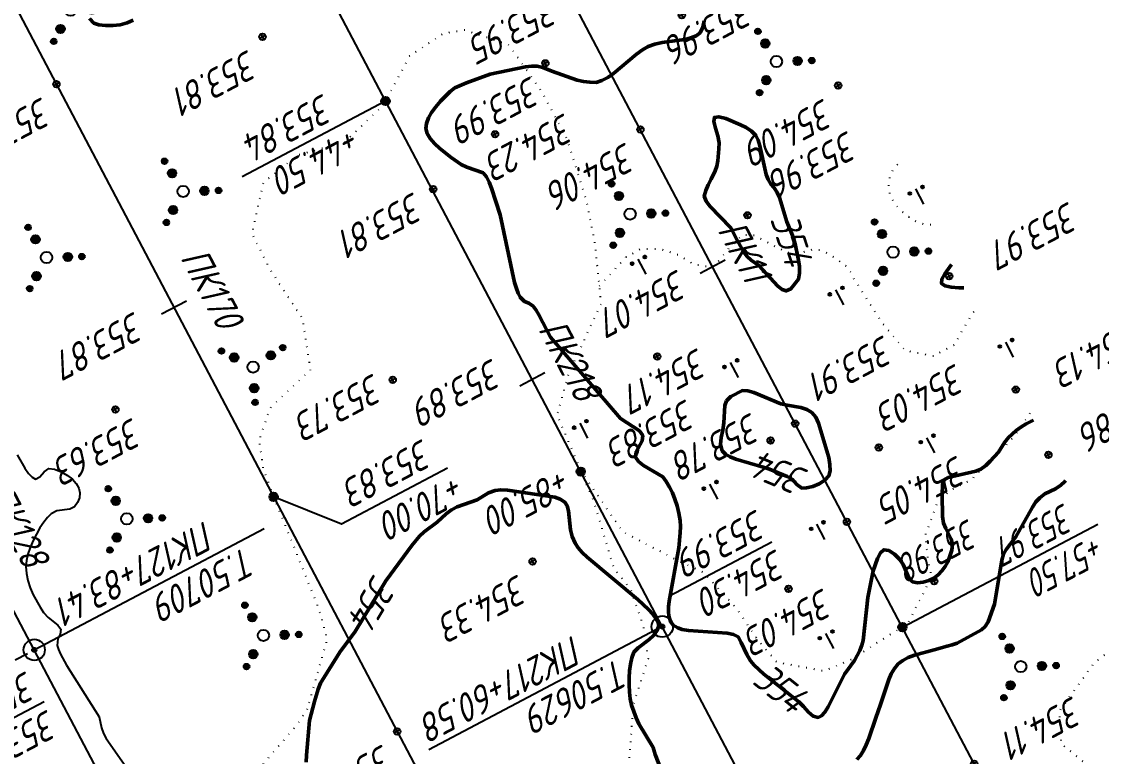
# Model space of a CAD drawing. Extents: x 1516777 to 1518423, y 2190420 to 2191479.
# Drawn here: x 1516992.5 to 1517145.1, y 2191218.7 to 2191322.4 of the extents above; entities that cross this region are included whole.
import ezdxf
from ezdxf.enums import TextEntityAlignment as Align

# ---------------------------------------------------------------- set-up
doc = ezdxf.new("R2010")
doc.units = 0
doc.linetypes.add('ИИDot', pattern=[1, 0, -1])
doc.linetypes.add('ИИHidden', pattern=[3, 2, -1])
for name, color, linetype, lineweight in [('ИИ_ГЕОПУНКТ_025', 7, 'Continuous', 25), ('ИИ_КОНТУР_025', 7, 'ИИDot', 25), ('ИИ_ОТМЕТКА_025', 7, 'Continuous', 25), ('ИИ_ПИКЕТАЖ_025', 7, 'Continuous', 25), ('ИИ_РАЗМЕР_025', 7, 'Continuous', 25), ('ИИ_РЕЛЬЕФ_025', 34, 'Continuous', 25), ('ИИ_РЕЛЬЕФ_050', 34, 'Continuous', 50), ('ИИ_ТРАССА_ТРУБ_025', 7, 'Continuous', 25), ('ИИ_УГОДЬЯ_025', 7, 'Continuous', 25)]:
    doc.layers.add(name, color=color, linetype=linetype, lineweight=lineweight)
doc.styles.add('VNIPISIMPLEXCUR', font='simplex.shx', dxfattribs={"width": 0.8, "oblique": 15})
doc.dimstyles.new('ИИ-2000-м-dm$2', dxfattribs={"dimscale": 2, "dimtxt": 2.5, "dimasz": 2.5, "dimexe": 1.25, "dimexo": 0, "dimgap": 1, "dimtad": 2, "dimtoh": 1, "dimzin": 1, "dimdsep": 46, "dimtxsty": 'VNIPISIMPLEXCUR', "dimcen": 2.5, "dimaunit": 1, "dimazin": 0, "dimtfac": 1, "dimtmove": 1, "dimatfit": 2, "dimfxl": 1, "dimarcsym": 0})

# ---------------------------------------------------------------- blocks, each defined once
blk = doc.blocks.new('PICKET')
at = {"color": 0, "linetype": 'Continuous', "lineweight": 25}
for p, q in [((-0.23, 0), (0.23, 0)), ((0, 0.23), (0, -0.23))]:
    blk.add_line(p, q, dxfattribs=at)
blk.add_circle((0, 0), 0.23, dxfattribs=at)
at = {"color": 0, "linetype": 'Continuous', "style": 'VNIPISIMPLEXCUR', "oblique": 15, "width": 0.8}
blk.add_attdef('OTMETKA', (1.25, 0.3), '', height=2, dxfattribs=at)
at = {"color": 8, "linetype": 'Continuous', "style": 'VNIPISIMPLEXCUR', "oblique": 15, "width": 0.8, "flags": 1}
blk.add_attdef('NOMER', (1.25, -2.7), '', height=2, dxfattribs=at)
blk = doc.blocks.new('ИИ053952')
at = {"linetype": 'Continuous', "lineweight": 25}
h = blk.add_hatch(color=0, dxfattribs=at)
edge = h.paths.add_edge_path()
edge.add_arc((-1.309, 2.13), 0.2, 0, 360)
h = blk.add_hatch(color=0, dxfattribs=at)
edge = h.paths.add_edge_path()
edge.add_arc((-0.785, 1.278), 0.3, 0, 360)
h = blk.add_hatch(color=0, dxfattribs=at)
edge = h.paths.add_edge_path()
edge.add_arc((1.499, 0.041), 0.3, 0, 360)
h = blk.add_hatch(color=0, dxfattribs=at)
edge = h.paths.add_edge_path()
edge.add_arc((2.499, 0.068), 0.2, 0, 360)
h = blk.add_hatch(color=0, dxfattribs=at)
edge = h.paths.add_edge_path()
edge.add_arc((-0.714, -1.319), 0.3, 0, 360)
h = blk.add_hatch(color=0, dxfattribs=at)
edge = h.paths.add_edge_path()
edge.add_arc((-1.19, -2.198), 0.2, 0, 360)
at = {"color": 0, "linetype": 'Continuous', "lineweight": 25}
for centre, radius in [((-1.309, 2.13), 0.2), ((-0.785, 1.278), 0.3), ((0, 0), 0.4), ((1.499, 0.041), 0.3), ((2.499, 0.068), 0.2), ((-0.714, -1.319), 0.3), ((-1.19, -2.198), 0.2)]:
    blk.add_circle(centre, radius, dxfattribs=at)
blk = doc.blocks.new('ИИ05407')
at = {"linetype": 'Continuous', "lineweight": 25}
h = blk.add_hatch(color=0, dxfattribs=at)
edge = h.paths.add_edge_path()
edge.add_arc((-0.5, 0.1), 0.1, 0, 360)
h = blk.add_hatch(color=0, dxfattribs=at)
edge = h.paths.add_edge_path()
edge.add_arc((0.5, 0.1), 0.1, 0, 360)
at = {"color": 0, "linetype": 'Continuous', "lineweight": 25}
blk.add_lwpolyline([(0, 0), (0, 1.2)], dxfattribs=at)
for centre in [(-0.5, 0.1), (0.5, 0.1)]:
    blk.add_circle(centre, 0.1, dxfattribs=at)
blk = doc.blocks.new('ИИ050052Р')
at = {"linetype": 'Continuous', "lineweight": 25}
h = blk.add_hatch(color=0, dxfattribs=at)
edge = h.paths.add_edge_path()
edge.add_arc((0, 0), 0.15, 0, 360)
at = {"color": 0, "linetype": 'Continuous', "lineweight": 25}
for radius in [0.75, 0.15]:
    blk.add_circle((0, 0), radius, dxfattribs=at)
at = {"color": 0, "linetype": 'Continuous', "style": 'VNIPISIMPLEXCUR', "oblique": 15, "width": 0.8}
for tag, p in [('CENTRE', (1.45, 0.7)), ('HEIGHT', (1.45, -2.7))]:
    blk.add_attdef(tag, p, '', height=2, dxfattribs=at)
for tag, p in [('NUMBER', (-2, -1)), ('STATIONING', (-2, -4.4)), ('ALPHA', (-2, -7.8))]:
    blk.add_attdef(tag, text='', height=2, dxfattribs=at).set_placement(p, align=Align.RIGHT)
at = {"color": 253, "linetype": 'Continuous', "style": 'VNIPISIMPLEXCUR', "oblique": 15, "width": 0.8, "flags": 1}
blk.add_attdef('NOTE', text='', height=1.6, dxfattribs=at).set_placement((-2, -10.8), align=Align.RIGHT)
blk = doc.blocks.new('ИИ15001')
at = {"color": 0, "linetype": 'Continuous', "lineweight": 25}
blk.add_lwpolyline([(0, 1), (0, -1)], dxfattribs=at)
at = {"color": 0, "linetype": 'Continuous', "lineweight": 25, "style": 'VNIPISIMPLEXCUR', "oblique": 15, "width": 0.8}
blk.add_attdef('STATIONING', text='', height=2, dxfattribs=at).set_placement((0, 2), align=Align.CENTER)
at = {"color": 7, "linetype": 'Continuous', "lineweight": 25, "style": 'VNIPISIMPLEXCUR', "oblique": 15, "width": 0.8}
blk.add_attdef('HEIGHT', text='', height=2, dxfattribs=at).set_placement((0, -2), align=Align.TOP_CENTER)
blk = doc.blocks.new('ИИ15002')
at = {"linetype": 'Continuous', "lineweight": 25}
h = blk.add_hatch(color=0, dxfattribs=at)
edge = h.paths.add_edge_path()
edge.add_arc((0, 0), 0.3, 0, 360)
at = {"color": 0, "linetype": 'Continuous', "lineweight": 25}
blk.add_circle((0, 0), 0.3, dxfattribs=at)
at = {"color": 0, "linetype": 'Continuous', "style": 'VNIPISIMPLEXCUR', "oblique": 15, "width": 0.8}
blk.add_attdef('STATIONING', (1, 1.3), '', height=2, rotation=90, dxfattribs=at)
at = {"color": 7, "linetype": 'Continuous', "style": 'VNIPISIMPLEXCUR', "oblique": 15, "width": 0.8}
blk.add_attdef('HEIGHT', text='', height=2, dxfattribs=at).set_placement((0, -1.3), align=Align.TOP_CENTER)
blk = doc.blocks.new('*D37')
at = {"layer": 'Defpoints', "color": 0, "transparency": 16777216}
for p in [(1516997.99, 2191462.82), (1518374.71, 2191103.61), (1517445.63, 2190623.9), (1517459.23, 2190587.38), (1517312.46, 2190543.97)]:
    blk.add_point(p, dxfattribs=at)
at = {"layer": 'ИИ_РАЗМЕР_025', "color": 0, "lineweight": -2, "transparency": 16777216}
for p, q in [((1517451.91, 2190631.64), (1517459.4, 2190635.59)), ((1517448.2, 2190623.46), (1517451.91, 2190631.64))]:
    blk.add_line(p, q, dxfattribs=at)
blk.add_arc((1517445.24, 2190613.92), 9.98, 50.8939, 94.6714, dxfattribs=at)
at = {"layer": 'ИИ_РАЗМЕР_025', "color": 0, "transparency": 16777216}
for points in [[(1517444.62, 2190623.24), (1517444.24, 2190624.52), (1517440.59, 2190622.76)], [(1517452.06, 2190622.09), (1517451.02, 2190621.25), (1517454.08, 2190618.58)]]:
    blk.add_solid(points, dxfattribs=at)
at = {"layer": 'ИИ_РАЗМЕР_025', "color": 0, "transparency": 16777216, "insert": (1517457.5, 2190631.19), "char_height": 4, "attachment_point": 5, "rotation": 207.7821, "style": 'VNIPISIMPLEXCUR'}
blk.add_mtext('90%%d', dxfattribs=at)
blk = doc.blocks.new('*D41')
at = {"layer": 'Defpoints', "color": 0, "transparency": 16777216}
for p in [(1516997.99, 2191462.82), (1517637.12, 2190760.28), (1517426.98, 2190659.79), (1517400.06, 2190635.39), (1517459.23, 2190587.38)]:
    blk.add_point(p, dxfattribs=at)
at = {"layer": 'ИИ_РАЗМЕР_025', "color": 0, "lineweight": -2, "transparency": 16777216}
for p, q in [((1517435.44, 2190666.61), (1517442.94, 2190670.56)), ((1517429.66, 2190659.33), (1517435.44, 2190666.61))]:
    blk.add_line(p, q, dxfattribs=at)
blk.add_arc((1517426.57, 2190649.36), 10.44, 49.8774, 95.6874, dxfattribs=at)
at = {"layer": 'ИИ_РАЗМЕР_025', "color": 0, "transparency": 16777216}
for points in [[(1517425.73, 2190659.11), (1517425.35, 2190660.38), (1517421.71, 2190658.59)], [(1517433.82, 2190657.76), (1517432.78, 2190656.92), (1517435.81, 2190654.22)]]:
    blk.add_solid(points, dxfattribs=at)
at = {"layer": 'ИИ_РАЗМЕР_025', "color": 0, "transparency": 16777216, "insert": (1517441.03, 2190666.17), "char_height": 4, "attachment_point": 5, "rotation": 207.7821, "style": 'VNIPISIMPLEXCUR'}
blk.add_mtext('90%%d', dxfattribs=at)
blk = doc.blocks.new('*D60')
at = {"layer": 'Defpoints', "color": 0, "transparency": 16777216}
for p in [(1516865.23, 2191392.86), (1517280.22, 2190589.82), (1517301.19, 2190586.89), (1517251.66, 2190560.75), (1517312.46, 2190543.97)]:
    blk.add_point(p, dxfattribs=at)
at = {"layer": 'ИИ_РАЗМЕР_025', "color": 0, "lineweight": -2, "transparency": 16777216}
for p, q in [((1517270.29, 2190593.09), (1517259.15, 2190587.22)), ((1517278.66, 2190586.43), (1517270.29, 2190593.09))]:
    blk.add_line(p, q, dxfattribs=at)
blk.add_arc((1517292.31, 2190582.21), 14.29, 133.8716, 191.7338, dxfattribs=at)
at = {"layer": 'ИИ_РАЗМЕР_025', "color": 0, "transparency": 16777216}
for points in [[(1517282.02, 2190593.05), (1517282.8, 2190591.97), (1517285.65, 2190594.85)], [(1517278.95, 2190579.53), (1517277.69, 2190579.07), (1517279.68, 2190575.54)]]:
    blk.add_solid(points, dxfattribs=at)
at = {"layer": 'ИИ_РАЗМЕР_025', "color": 0, "transparency": 16777216, "insert": (1517265.86, 2190586.93), "char_height": 4, "attachment_point": 5, "rotation": 207.7821, "style": 'VNIPISIMPLEXCUR'}
blk.add_mtext("90°2'", dxfattribs=at)

msp = doc.modelspace()

# ---------------------------------------------------------------- linework, layer by layer
at = {"layer": 'ИИ_ГЕОПУНКТ_025'}
for points, elevation in [([(1516994.33, 2191233.74), (1517026.811, 2191250.851)], 353.45), ([(1517083.07, 2191237.03), (1517050.067, 2191219.643)], 353.99)]:
    msp.add_lwpolyline(points, dxfattribs=dict(at, elevation=elevation))
for points in [[(1517098.563, 2191248.95), (1517084.098, 2191241.329)], [(1516995.724, 2191226.394), (1516981.243, 2191218.765)]]:
    msp.add_lwpolyline(points, dxfattribs=at)
at = {"layer": 'ИИ_КОНТУР_025', "flags": 128}
for points in [[(1517032.899, 2191225.4), (1517031.497, 2191223.207), (1517026.903, 2191217.927), (1517022.768, 2191212.647), (1517020.471, 2191207.597), (1517020.011, 2191201.399), (1517021.148, 2191191.21), (1517025.972, 2191186.16), (1517032.864, 2191180.191), (1517041.823, 2191176.748), (1517048.715, 2191176.519), (1517058.363, 2191176.519), (1517065.255, 2191179.273), (1517071.917, 2191185.471), (1517076.511, 2191190.292), (1517081.565, 2191196.26), (1517081.565, 2191203.376), (1517079.728, 2191209.804), (1517078.349, 2191217.379), (1517079.038, 2191226.102), (1517081.106, 2191232.529), (1517080.417, 2191237.12), (1517078.579, 2191242.4), (1517076.282, 2191245.155), (1517074.238, 2191252.02), (1517073.285, 2191255.035), (1517071.61, 2191258.94), (1517068.24, 2191266.912), (1517069.849, 2191272.701), (1517074.456, 2191282.661), (1517073.537, 2191291.384), (1517072.388, 2191297.123), (1517069.632, 2191305.846), (1517065.956, 2191312.732), (1517061.362, 2191319.16), (1517055.159, 2191321.226), (1517052.173, 2191320.767), (1517047.348, 2191317.553), (1517043.673, 2191310.666), (1517038.159, 2191305.387), (1517031.497, 2191303.55), (1517026.673, 2191299.648), (1517025.065, 2191292.532), (1517027.592, 2191287.482), (1517032.187, 2191280.595), (1517033.335, 2191273.249), (1517027.651, 2191267.893), (1517026.08, 2191263.331), (1517026.669, 2191259.348), (1517028.158, 2191255.333), (1517034.567, 2191239.422), (1517035.7, 2191235.22), (1517032.899, 2191225.4)], [(1517121.014, 2191293.726), (1517120.429, 2191293.748), (1517119.673, 2191293.902), (1517119.039, 2191294.151), (1517117.935, 2191294.819), (1517116.916, 2191295.636), (1517116.243, 2191296.352), (1517115.69, 2191297.163), (1517115.263, 2191298.066), (1517115.058, 2191299.009), (1517115.104, 2191299.976), (1517115.39, 2191300.937), (1517115.881, 2191301.798), (1517116.441, 2191302.405)], [(1517074.197, 2191285.116), (1517077.991, 2191289.212), (1517079.998, 2191290.369), (1517082.776, 2191290.369), (1517085.555, 2191289.443), (1517087.225, 2191288.344), (1517088.678, 2191287.967), (1517090.188, 2191287.823), (1517091.317, 2191288.914), (1517092.005, 2191289.896), (1517093.273, 2191291.217), (1517094.431, 2191292.374), (1517096.052, 2191292.297), (1517099.139, 2191290.677), (1517100.838, 2191289.829), (1517102.613, 2191289.829), (1517104.388, 2191290.292), (1517105.469, 2191290.215), (1517106.858, 2191289.52), (1517109.382, 2191287.696), (1517110.175, 2191286.045), (1517114.004, 2191280.081), (1517117.383, 2191276.029), (1517121.325, 2191275.241), (1517124.366, 2191276.817), (1517126.281, 2191280.193), (1517127.308, 2191281.783)], [(1517135.02, 2191267.148), (1517132.813, 2191263.874), (1517126.619, 2191257.684), (1517123.69, 2191256.221), (1517121.888, 2191254.42), (1517120.199, 2191249.919), (1517120.649, 2191246.092), (1517121.1, 2191244.066), (1517117.722, 2191237.377), (1517114.231, 2191235.239), (1517109.726, 2191232.313), (1517105.896, 2191230.737), (1517099.251, 2191231.975), (1517096.323, 2191235.464), (1517093.732, 2191239.403), (1517091.367, 2191241.991), (1517089.002, 2191244.58), (1517084.272, 2191246.831), (1517077.52, 2191250.389), (1517071.61, 2191258.94)], [(1517163.956, 2191212.22), (1517161.638, 2191212.543), (1517152.532, 2191212.31), (1517146.227, 2191214.876), (1517139.456, 2191220.476), (1517139.223, 2191225.142), (1517144.126, 2191231.908), (1517150.794, 2191237.205)]]:
    msp.add_lwpolyline(points, dxfattribs=at)
at = {"layer": 'ИИ_ПИКЕТАЖ_025', "color": 4, "elevation": 353.84}
msp.add_lwpolyline([(1517043.971, 2191311.225), (1517023.698, 2191300.545)], dxfattribs=at)
at = {"layer": 'ИИ_ПИКЕТАЖ_025', "color": 4}
msp.add_lwpolyline([(1517052.737, 2191259.376), (1517037.746, 2191251.478), (1517028.158, 2191255.333)], dxfattribs=at)
at = {"layer": 'ИИ_ПИКЕТАЖ_025', "color": 34, "elevation": 353.97}
msp.add_lwpolyline([(1517117, 2191236.935), (1517144.597, 2191251.474)], dxfattribs=at)
at = {"layer": 'ИИ_РЕЛЬЕФ_025', "elevation": 353.5}
msp.add_lwpolyline([(1516991.907, 2191261.26), (1516992.986, 2191259.415), (1516993.511, 2191258.653), (1516994.018, 2191258.104), (1516994.499, 2191257.849), (1516995.131, 2191258.157), (1516995.727, 2191258.873), (1516996.404, 2191259.322), (1516997.214, 2191259.229), (1516998.145, 2191258.868), (1516999.04, 2191258.359), (1516999.744, 2191257.823), (1517000.26, 2191257.242), (1517000.628, 2191256.589), (1517000.792, 2191255.924), (1517000.727, 2191255.226), (1517000.425, 2191254.538), (1517000.014, 2191253.922), (1516999.352, 2191253.626), (1516997.542, 2191253.354), (1516996.707, 2191252.926), (1516996.197, 2191252.411), (1516995.668, 2191251.746), (1516995.141, 2191250.962), (1516994.634, 2191250.089), (1516994.169, 2191249.16), (1516993.765, 2191248.204), (1516993.443, 2191247.253), (1516993.222, 2191246.338), (1516993.123, 2191245.49), (1516993.213, 2191244.517), (1516993.406, 2191243.509), (1516993.756, 2191242.499), (1516994.193, 2191241.516), (1516995.174, 2191239.744), (1516995.639, 2191239.014), (1516996.286, 2191238.301), (1516997.683, 2191237.217), (1516998.071, 2191236.638), (1516997.989, 2191235.971), (1516997.656, 2191235.273), (1516997.577, 2191234.371), (1516997.747, 2191233.79), (1516998.029, 2191233.118), (1516998.865, 2191231.557), (1517003.488, 2191224.288), (1517003.833, 2191222.73), (1517004.104, 2191221.943), (1517004.49, 2191221.229), (1517010.801, 2191212.25)], dxfattribs=at)
at = {"layer": 'ИИ_РЕЛЬЕФ_050', "elevation": 354}
for points in [[(1517002.148, 2191322.874), (1517002.755, 2191322.212), (1517003.478, 2191321.983), (1517004.402, 2191321.869), (1517005.436, 2191321.874), (1517006.491, 2191322.002), (1517007.475, 2191322.259), (1517008.298, 2191322.647)], [(1517089.01, 2191322.55), (1517088.797, 2191321.646), (1517088.423, 2191320.873), (1517087.877, 2191320.437), (1517087.128, 2191320.136), (1517086.225, 2191319.93), (1517083.076, 2191319.476), (1517082.042, 2191319.245), (1517081.098, 2191318.906), (1517080.253, 2191318.437), (1517079.42, 2191317.846), (1517076.162, 2191315.105), (1517075.355, 2191314.542), (1517074.545, 2191314.114), (1517073.731, 2191313.864), (1517072.837, 2191313.898), (1517071.945, 2191313.996), (1517071.052, 2191314.16), (1517067.483, 2191315.434), (1517066.181, 2191315.985), (1517065.375, 2191316.146), (1517064.632, 2191316.137), (1517063.765, 2191316.036), (1517058.747, 2191315.022), (1517055.407, 2191313.806), (1517053.78, 2191313.104), (1517053.123, 2191312.562), (1517052.42, 2191311.917), (1517051.715, 2191311.196), (1517051.052, 2191310.425), (1517050.473, 2191309.629), (1517050.022, 2191308.835), (1517049.74, 2191308.069), (1517049.672, 2191307.358), (1517049.862, 2191306.664), (1517050.29, 2191305.949), (1517050.898, 2191305.232), (1517051.63, 2191304.532), (1517053.236, 2191303.261), (1517054.653, 2191302.289), (1517055.461, 2191301.885), (1517057.757, 2191301.104), (1517058.213, 2191300.518), (1517058.599, 2191299.773), (1517058.936, 2191298.911), (1517060.154, 2191295.173), (1517062.203, 2191285.59), (1517062.454, 2191284.771), (1517062.718, 2191284.078), (1517062.996, 2191283.533), (1517063.586, 2191282.944), (1517064.207, 2191282.677), (1517064.813, 2191282.258), (1517065.237, 2191281.702), (1517065.65, 2191281.023), (1517067.261, 2191277.895), (1517077.173, 2191266.401), (1517079.837, 2191264.661), (1517080.305, 2191263.987), (1517080.22, 2191263.272), (1517079.372, 2191261.688), (1517079.301, 2191260.96), (1517079.713, 2191260.341), (1517080.437, 2191259.778), (1517083.141, 2191258.183), (1517083.635, 2191257.489), (1517084.092, 2191256.726), (1517084.504, 2191255.897), (1517084.866, 2191255.007), (1517085.171, 2191254.058), (1517085.414, 2191253.053), (1517085.587, 2191251.997), (1517085.641, 2191251.174), (1517085.617, 2191250.247), (1517085.388, 2191248.164), (1517084.043, 2191240.636), (1517083.955, 2191239.807), (1517083.931, 2191239.101), (1517083.985, 2191238.539), (1517084.23, 2191237.732), (1517084.617, 2191237.247), (1517085.259, 2191236.842), (1517085.895, 2191236.616), (1517086.754, 2191236.478), (1517092.224, 2191236.101), (1517093.117, 2191235.889), (1517093.797, 2191235.564), (1517094.232, 2191234.757), (1517094.998, 2191233.078), (1517095.539, 2191232.172), (1517096.074, 2191231.567), (1517097.435, 2191230.311), (1517102.346, 2191226.409), (1517103.034, 2191225.728), (1517103.723, 2191224.963), (1517104.41, 2191224.368), (1517105.09, 2191224.197), (1517105.565, 2191224.443), (1517106.036, 2191224.963), (1517106.504, 2191225.693), (1517108.83, 2191230.293), (1517110.209, 2191232.24), (1517110.988, 2191233.667), (1517111.288, 2191234.386), (1517111.435, 2191235.056), (1517112.094, 2191241.144), (1517112.879, 2191244.905), (1517113.487, 2191246.627), (1517113.884, 2191247.445), (1517114.386, 2191247.879), (1517115.079, 2191247.75), (1517115.88, 2191247.227), (1517116.612, 2191246.565), (1517117.097, 2191245.798), (1517117.901, 2191243.931), (1517118.447, 2191243.366), (1517119.133, 2191243.221), (1517119.934, 2191243.301), (1517120.742, 2191243.54), (1517121.45, 2191243.869), (1517122.044, 2191244.309), (1517122.578, 2191244.883), (1517123.04, 2191245.526), (1517123.417, 2191246.173), (1517123.726, 2191246.989), (1517123.98, 2191247.815), (1517124.083, 2191248.662), (1517123.895, 2191249.38), (1517123.121, 2191250.853), (1517122.828, 2191251.643), (1517122.686, 2191252.586), (1517122.608, 2191255.612), (1517122.677, 2191257.138), (1517122.908, 2191257.739), (1517123.477, 2191258.073), (1517127.377, 2191258.954), (1517128.103, 2191259.262), (1517128.774, 2191259.755), (1517129.387, 2191260.368), (1517130.579, 2191261.666), (1517131.43, 2191263.035), (1517131.971, 2191263.7), (1517132.496, 2191264.203), (1517133.093, 2191264.707), (1517133.755, 2191265.194), (1517134.476, 2191265.646), (1517135.249, 2191266.043), (1517135.538, 2191266.164)], [(1517125.693, 2191284.846), (1517124.996, 2191284.845), (1517123.908, 2191284.931), (1517123.028, 2191285.125), (1517122.543, 2191285.445), (1517122.562, 2191286.059), (1517122.994, 2191286.848), (1517123.951, 2191288.153)], [(1517140.032, 2191257.634), (1517139.931, 2191257.525), (1517139.379, 2191256.995), (1517138.634, 2191256.478), (1517137.117, 2191255.76), (1517136.398, 2191255.217), (1517135.875, 2191254.616), (1517135.377, 2191253.899), (1517133.021, 2191249.689), (1517131.644, 2191247.898), (1517131.289, 2191247.227), (1517131.039, 2191246.38), (1517130, 2191240.167), (1517129.097, 2191237.686), (1517128.701, 2191237.039), (1517128.177, 2191236.585), (1517124.757, 2191234.695), (1517124.025, 2191234.46), (1517123.324, 2191234.283), (1517121.495, 2191233.743), (1517118.689, 2191232.988), (1517117.838, 2191232.661), (1517117.073, 2191232.26), (1517116.419, 2191231.76), (1517115.885, 2191231.096), (1517115.433, 2191230.36), (1517115.086, 2191229.531), (1517113.916, 2191226.024), (1517113.224, 2191224.165), (1517112.241, 2191221.236), (1517111.884, 2191220.334), (1517111.493, 2191219.516), (1517111.059, 2191218.809), (1517110.568, 2191218.242)], [(1517083.831, 2191214.492), (1517082.083, 2191218.949), (1517081.764, 2191219.944), (1517079.78, 2191223.279), (1517079.369, 2191224.14), (1517078.699, 2191225.913), (1517078.538, 2191226.814), (1517078.429, 2191227.777), (1517078.376, 2191228.778), (1517078.382, 2191229.788), (1517078.45, 2191230.782), (1517078.584, 2191231.733), (1517078.788, 2191232.615), (1517079.063, 2191233.4), (1517079.682, 2191234.034), (1517081.203, 2191235.184), (1517081.823, 2191235.784), (1517082.287, 2191236.408), (1517082.599, 2191237.089), (1517082.475, 2191237.606), (1517082.174, 2191238.173), (1517081.717, 2191238.785), (1517081.126, 2191239.437), (1517079.625, 2191240.833), (1517072.439, 2191246.808), (1517071.754, 2191247.502), (1517071.186, 2191248.164), (1517070.757, 2191248.79), (1517070.342, 2191249.723), (1517070.113, 2191250.679), (1517069.833, 2191253.345), (1517069.64, 2191254.054), (1517069.279, 2191254.615), (1517068.63, 2191255.013), (1517067.888, 2191255.282), (1517061.216, 2191256.282), (1517060.273, 2191256.332), (1517059.443, 2191256.262), (1517058.497, 2191255.926), (1517056.901, 2191254.934), (1517054.101, 2191253.916), (1517053.289, 2191253.507), (1517052.55, 2191252.963), (1517051.272, 2191251.761), (1517049.444, 2191250.394), (1517048.789, 2191249.783), (1517047.672, 2191248.487), (1517043.988, 2191243.491), (1517039.681, 2191236.327), (1517037.52, 2191233.433), (1517034.79, 2191229.043), (1517034.458, 2191228.205), (1517033.936, 2191226.444), (1517033.244, 2191223.749), (1517032.791, 2191218.847), (1517032.736, 2191217.865)]]:
    msp.add_lwpolyline(points, dxfattribs=at)
for points in [[(1517091.132, 2191305.345), (1517090.935, 2191306.335), (1517090.586, 2191307.405), (1517090.336, 2191308.338), (1517090.433, 2191308.916), (1517091.069, 2191309.013), (1517092.071, 2191308.754), (1517094.116, 2191307.89), (1517094.942, 2191307.474), (1517095.656, 2191306.971), (1517096.274, 2191306.371), (1517096.621, 2191305.693), (1517096.849, 2191304.896), (1517097.765, 2191300.832), (1517098.02, 2191300.129), (1517098.418, 2191299.513), (1517098.88, 2191298.976), (1517099.313, 2191298.329), (1517099.617, 2191297.622), (1517100.668, 2191294.182), (1517101.615, 2191291.897), (1517101.862, 2191291.056), (1517102.292, 2191289.018), (1517102.442, 2191287.924), (1517102.472, 2191286.916), (1517102.328, 2191286.098), (1517101.258, 2191284.704), (1517100.59, 2191284.425), (1517100.034, 2191284.607), (1517099.411, 2191285.088), (1517096.697, 2191288.002), (1517095.615, 2191288.749), (1517095.078, 2191289.254), (1517094.606, 2191289.899), (1517093.676, 2191291.569), (1517092.748, 2191293.323), (1517089.788, 2191296.37), (1517089.264, 2191297.094), (1517088.998, 2191297.774), (1517089.206, 2191298.6), (1517089.56, 2191299.401), (1517090, 2191300.187), (1517090.552, 2191301.376), (1517090.778, 2191302.041), (1517090.918, 2191302.793), (1517091.061, 2191304.494)], [(1517092.149, 2191268.882), (1517092.737, 2191269.514), (1517094.388, 2191270.352), (1517095.143, 2191270.311), (1517096.007, 2191270.073), (1517099.819, 2191268.457), (1517100.738, 2191268.264), (1517102.641, 2191267.943), (1517103.493, 2191267.684), (1517104.188, 2191267.274), (1517104.759, 2191266.589), (1517105.159, 2191265.741), (1517106.584, 2191260.895), (1517106.76, 2191259.896), (1517106.781, 2191259.002), (1517106.583, 2191258.287), (1517106.056, 2191257.697), (1517105.258, 2191257.199), (1517104.342, 2191256.826), (1517103.462, 2191256.611), (1517102.769, 2191256.587), (1517102.086, 2191257.106), (1517101.41, 2191257.82), (1517100.721, 2191258.198), (1517098.221, 2191259.25), (1517097.332, 2191259.553), (1517093.463, 2191260.646), (1517092.652, 2191260.979), (1517091.997, 2191261.372), (1517091.545, 2191261.843), (1517091.317, 2191262.721), (1517091.381, 2191263.711), (1517091.614, 2191264.766), (1517091.777, 2191265.794), (1517091.907, 2191268.22)]]:
    msp.add_lwpolyline(points, close=True, dxfattribs=at)
at = {"layer": 'ИИ_ТРАССА_ТРУБ_025', "color": 34}
msp.add_lwpolyline([(1517460.164, 2190499.797), (1517423.844, 2190568.744), (1517459.226, 2190587.383), (1516997.989, 2191462.819)], dxfattribs=at)
at = {"layer": 'ИИ_ТРАССА_ТРУБ_025', "color": 4}
for points in [[(1518356.054, 2191139.03), (1518326.78, 2191123.61), (1518126.36, 2191018.02), (1517878.75, 2190887.57), (1517637.12, 2190760.28), (1517400.06, 2190635.39), (1517285.1, 2190853.45), (1517160.06, 2191090.88), (1517083.07, 2191237.03), (1516971.455, 2191448.836)], [(1517433.622, 2190485.815), (1517383.3, 2190581.34), (1516936.033, 2191430.17)], [(1517106.614, 2191020.604), (1516994.33, 2191233.74), (1516900.654, 2191411.526)]]:
    msp.add_lwpolyline(points, dxfattribs=at)
at = {"layer": 'ИИ_ТРАССА_ТРУБ_025', "color": 4, "linetype": 'ИИHidden', "flags": 128}
msp.add_lwpolyline([(1516912, 2191190.36), (1516935.82, 2191202.92), (1516994.33, 2191233.74)], dxfattribs=at)

# ---------------------------------------------------------------- block references
at = {"layer": 'ИИ_ГЕОПУНКТ_025'}
ref = msp.add_blockref('ИИ050052Р', (1517083.07, 2191237.03, 353.99), dxfattribs=dict(at, xscale=2, yscale=2, zscale=2, rotation=207.7819444444445))
ref.add_attrib('NUMBER', 'Т.50629', dxfattribs={"layer": '0', "color": 0, "linetype": 'Continuous', "height": 4, "rotation": 207.78194, "style": 'VNIPISIMPLEXCUR', "oblique": 15, "width": 0.8}).set_placement((1517063.51, 2191225.57), align=Align.RIGHT)
ref.add_attrib('CENTRE', '354.30', (1517099.295, 2191248.103), dxfattribs={"layer": '0', "color": 0, "linetype": 'Continuous', "height": 4, "rotation": 207.78194, "style": 'VNIPISIMPLEXCUR', "oblique": 15, "width": 0.8})
ref.add_attrib('HEIGHT', '353.99', (1517096.508, 2191253.7), dxfattribs={"layer": '0', "color": 0, "linetype": 'Continuous', "height": 4, "rotation": 207.78194, "style": 'VNIPISIMPLEXCUR', "oblique": 15, "width": 0.8})
ref.add_attrib('STATIONING', 'ПК217+60.58', dxfattribs={"layer": '0', "color": 0, "linetype": 'Continuous', "height": 4, "rotation": 207.78194, "style": 'VNIPISIMPLEXCUR', "oblique": 15, "width": 0.8}).set_placement((1517048.75, 2191224.406), align=Align.RIGHT)
ref = msp.add_blockref('ИИ050052Р', (1516994.33, 2191233.74, 353.45), dxfattribs=dict(at, xscale=2, yscale=2, zscale=2, rotation=207.7819444444445))
ref.add_attrib('NUMBER', 'Т.50709', dxfattribs={"layer": '0', "color": 0, "linetype": 'Continuous', "height": 4, "rotation": 207.78194, "style": 'VNIPISIMPLEXCUR', "oblique": 15, "width": 0.8}).set_placement((1517010.908, 2191241.36), align=Align.RIGHT)
ref.add_attrib('CENTRE', '353.81', (1516996.326, 2191225.434), dxfattribs={"layer": '0', "color": 0, "linetype": 'Continuous', "height": 4, "rotation": 207.78194, "style": 'VNIPISIMPLEXCUR', "oblique": 15, "width": 0.8})
ref.add_attrib('HEIGHT', '353.45', (1516993.309, 2191230.869), dxfattribs={"layer": '0', "color": 0, "linetype": 'Continuous', "height": 4, "rotation": 207.78194, "style": 'VNIPISIMPLEXCUR', "oblique": 15, "width": 0.8})
ref.add_attrib('STATIONING', 'ПК127+83.41', dxfattribs={"layer": '0', "color": 0, "linetype": 'Continuous', "height": 4, "rotation": 207.78194, "style": 'VNIPISIMPLEXCUR', "oblique": 15, "width": 0.8}).set_placement((1516997.25, 2191240.856), align=Align.RIGHT)
at = {"layer": 'ИИ_ОТМЕТКА_025', "xscale": 2, "yscale": 2, "zscale": 2, "rotation": 207.7819444444445}
for p, values in [((1517069.05, 2191327.944, 353.95), {'OTMETKA': '353.95'}), ((1517026.592, 2191320.294, 353.81), {'OTMETKA': '353.81'}), ((1517066.547, 2191316.557, 353.99), {'OTMETKA': '353.99'}), ((1516997.456, 2191313.601, 353.88), {'OTMETKA': '353.88'}), ((1517107.935, 2191313.409, 354.09), {'OTMETKA': '354.09'}), ((1517079.973, 2191307.213, 354.06), {'OTMETKA': '354.06'}), ((1517064.755, 2191246.22, 354.33), {'OTMETKA': '354.33'}), ((1517045.605, 2191222.223, 354.15), {'OTMETKA': '354.15'})]:
    msp.add_blockref('PICKET', p, dxfattribs=at).add_auto_attribs(values)
at = {"layer": 'ИИ_ОТМЕТКА_025'}
ref = msp.add_blockref('PICKET', (1517085.84, 2191323.361, 353.96), dxfattribs=dict(at, xscale=2, yscale=2, zscale=2, rotation=207.7819444444445))
ref.add_attrib('OTMETKA', '353.96', (1517094.689, 2191326.097, 353.96), dxfattribs={"layer": '0', "color": 0, "linetype": 'Continuous', "height": 4, "rotation": 207.78194, "style": 'VNIPISIMPLEXCUR', "oblique": 15, "width": 0.8})
ref = msp.add_blockref('PICKET', (1517059.439, 2191306.536, 354.23), dxfattribs=dict(at, xscale=2, yscale=2, zscale=2, rotation=207.7819444444445))
ref.add_attrib('OTMETKA', '354.23', (1517069.358, 2191309.645, 354.23), dxfattribs={"layer": '0', "color": 0, "linetype": 'Continuous', "height": 4, "rotation": 207.78194, "style": 'VNIPISIMPLEXCUR', "oblique": 15, "width": 0.8})
ref = msp.add_blockref('PICKET', (1517095.105, 2191295.09, 353.96), dxfattribs=dict(at, xscale=2, yscale=2, zscale=2, rotation=207.7819444444445))
ref.add_attrib('OTMETKA', '353.96', (1517109.404, 2191307.171, 353.96), dxfattribs={"layer": '0', "color": 0, "linetype": 'Continuous', "height": 4, "rotation": 207.78194, "style": 'VNIPISIMPLEXCUR', "oblique": 15, "width": 0.8})
ref = msp.add_blockref('PICKET', (1517050.7, 2191298.78, 353.81), dxfattribs=dict(at, xscale=2, yscale=2, zscale=2, rotation=207.7819444444445))
ref.add_attrib('OTMETKA', '353.81', (1517048.077, 2191298.509, -350.15), dxfattribs={"layer": '0', "color": 0, "linetype": 'Continuous', "height": 4, "rotation": 207.78194, "style": 'VNIPISIMPLEXCUR', "oblique": 15, "width": 0.8})
ref = msp.add_blockref('PICKET', (1517123.621, 2191286.494, 353.97), dxfattribs=dict(at, xscale=2, yscale=2, zscale=2, rotation=207.7819444444445))
ref.add_attrib('OTMETKA', '353.97', (1517140.617, 2191297.148, 353.97), dxfattribs={"layer": '0', "color": 0, "linetype": 'Continuous', "height": 4, "rotation": 207.78194, "style": 'VNIPISIMPLEXCUR', "oblique": 15, "width": 0.8})
ref = msp.add_blockref('PICKET', (1517133.038, 2191270.478, 354.13), dxfattribs=dict(at, xscale=2, yscale=2, zscale=2, rotation=207.7819444444445))
ref.add_attrib('OTMETKA', '354.13', (1517149.079, 2191280.144, 354.13), dxfattribs={"layer": '0', "color": 0, "linetype": 'Continuous', "height": 4, "rotation": 207.78194, "style": 'VNIPISIMPLEXCUR', "oblique": 15, "width": 0.8})
ref = msp.add_blockref('PICKET', (1517101.857, 2191265.675, 353.91), dxfattribs=dict(at, xscale=2, yscale=2, zscale=2, rotation=207.7819444444445))
ref.add_attrib('OTMETKA', '353.91', (1517114.474, 2191278.302, 353.91), dxfattribs={"layer": '0', "color": 0, "linetype": 'Continuous', "height": 4, "rotation": 207.78194, "style": 'VNIPISIMPLEXCUR', "oblique": 15, "width": 0.8})
ref = msp.add_blockref('PICKET', (1517082.367, 2191275.17, 354.17), dxfattribs=dict(at, xscale=2, yscale=2, zscale=2, rotation=207.7819444444445))
ref.add_attrib('OTMETKA', '354.17', (1517088.206, 2191276.495, 354.17), dxfattribs={"layer": '0', "color": 0, "linetype": 'Continuous', "height": 4, "rotation": 207.78194, "style": 'VNIPISIMPLEXCUR', "oblique": 15, "width": 0.8})
ref = msp.add_blockref('PICKET', (1517113.683, 2191262.319, 354.03), dxfattribs=dict(at, xscale=2, yscale=2, zscale=2, rotation=207.7819444444445))
ref.add_attrib('OTMETKA', '354.03', (1517124.618, 2191274.281, 354.03), dxfattribs={"layer": '0', "color": 0, "linetype": 'Continuous', "height": 4, "rotation": 207.78194, "style": 'VNIPISIMPLEXCUR', "oblique": 15, "width": 0.8})
ref = msp.add_blockref('PICKET', (1517044.977, 2191271.854, 353.73), dxfattribs=dict(at, xscale=2, yscale=2, zscale=2, rotation=207.7819444444445))
ref.add_attrib('OTMETKA', '353.73', (1517042.357, 2191272.891, 353.73), dxfattribs={"layer": '0', "color": 0, "linetype": 'Continuous', "height": 4, "rotation": 207.78194, "style": 'VNIPISIMPLEXCUR', "oblique": 15, "width": 0.8})
ref = msp.add_blockref('PICKET', (1517137.63, 2191261.266, 353.86), dxfattribs=dict(at, xscale=2, yscale=2, zscale=2, rotation=207.7819444444445))
ref.add_attrib('OTMETKA', '353.86', (1517153.28, 2191271.426, 353.86), dxfattribs={"layer": '0', "color": 0, "linetype": 'Continuous', "height": 4, "rotation": 207.78194, "style": 'VNIPISIMPLEXCUR', "oblique": 15, "width": 0.8})
ref = msp.add_blockref('PICKET', (1517005.79, 2191267.68, 353.63), dxfattribs=dict(at, xscale=2, yscale=2, zscale=2, rotation=207.7819444444445))
ref.add_attrib('OTMETKA', '353.63', (1517008.331, 2191266.647, 353.63), dxfattribs={"layer": '0', "color": 0, "linetype": 'Continuous', "height": 4, "rotation": 207.78194, "style": 'VNIPISIMPLEXCUR', "oblique": 15, "width": 0.8})
ref = msp.add_blockref('PICKET', (1517098.38, 2191263.29, 353.78), dxfattribs=dict(at, xscale=2, yscale=2, zscale=2, rotation=207.7819444444445))
ref.add_attrib('OTMETKA', '353.78', (1517095.727, 2191267.368, 353.78), dxfattribs={"layer": '0', "color": 0, "linetype": 'Continuous', "height": 4, "rotation": 207.78194, "style": 'VNIPISIMPLEXCUR', "oblique": 15, "width": 0.8})
ref = msp.add_blockref('PICKET', (1517109.163, 2191251.808, 354.05), dxfattribs=dict(at, xscale=2, yscale=2, zscale=2, rotation=207.7819444444445))
ref.add_attrib('OTMETKA', '354.05', (1517124.834, 2191261.314, 354.05), dxfattribs={"layer": '0', "color": 0, "linetype": 'Continuous', "height": 4, "rotation": 207.78194, "style": 'VNIPISIMPLEXCUR', "oblique": 15, "width": 0.8})
ref = msp.add_blockref('PICKET', (1517121.493, 2191243.444, 353.98), dxfattribs=dict(at, xscale=2, yscale=2, zscale=2, rotation=207.7819444444445))
ref.add_attrib('OTMETKA', '353.98', (1517126.424, 2191252.353, 353.98), dxfattribs={"layer": '0', "color": 0, "linetype": 'Continuous', "height": 4, "rotation": 207.78194, "style": 'VNIPISIMPLEXCUR', "oblique": 15, "width": 0.7})
ref = msp.add_blockref('PICKET', (1517100.896, 2191242.348, 354.03), dxfattribs=dict(at, xscale=2, yscale=2, zscale=2, rotation=207.7819444444445))
ref.add_attrib('OTMETKA', '354.03', (1517105.931, 2191242.578, 354.03), dxfattribs={"layer": '0', "color": 0, "linetype": 'Continuous', "height": 4, "rotation": 207.78194, "style": 'VNIPISIMPLEXCUR', "oblique": 15, "width": 0.8})
ref = msp.add_blockref('PICKET', (1517127.15, 2191217.669, 354.11), dxfattribs=dict(at, xscale=2, yscale=2, zscale=2, rotation=207.7819444444445))
ref.add_attrib('OTMETKA', '354.11', (1517141.194, 2191227.323, 354.11), dxfattribs={"layer": '0', "color": 0, "linetype": 'Continuous', "height": 4, "rotation": 207.78194, "style": 'VNIPISIMPLEXCUR', "oblique": 15, "width": 0.8})
at = {"layer": 'ИИ_ПИКЕТАЖ_025', "color": 4}
ref = msp.add_blockref('ИИ15002', (1517043.971, 2191311.225, 353.84), dxfattribs=dict(at, xscale=2, yscale=2, zscale=2, rotation=117.7878782159345))
ref.add_attrib('STATIONING', '+44.50', (1517039.331, 2191307.664), dxfattribs={"layer": '0', "color": 0, "linetype": 'Continuous', "height": 4, "rotation": 207.78788, "style": 'VNIPISIMPLEXCUR', "oblique": 15, "width": 0.8})
ref.add_attrib('HEIGHT', '353.84', dxfattribs={"layer": '0', "color": 7, "linetype": 'Continuous', "height": 4, "rotation": 207.78194, "style": 'VNIPISIMPLEXCUR', "oblique": 15, "width": 0.8}).set_placement((1517031.335, 2191305.802), align=Align.TOP_CENTER)
at = {"layer": 'ИИ_ПИКЕТАЖ_025', "color": 34}
ref = msp.add_blockref('ИИ15001', (1517090.188, 2191287.823, 354.07), dxfattribs=dict(at, xscale=2, yscale=2, zscale=2, rotation=297.7831999999999))
ref.add_attrib('STATIONING', 'ПК11', dxfattribs={"layer": '0', "color": 0, "linetype": 'Continuous', "lineweight": 25, "height": 4, "rotation": 297.7832, "style": 'VNIPISIMPLEXCUR', "oblique": 15, "width": 0.8}).set_placement((1517092.839, 2191289.126), align=Align.CENTER)
ref.add_attrib('HEIGHT', '354.07', dxfattribs={"layer": '0', "color": 7, "linetype": 'Continuous', "lineweight": 25, "height": 4, "rotation": 207.78194, "style": 'VNIPISIMPLEXCUR', "oblique": 15, "width": 0.8}).set_placement((1517081.524, 2191281.045), align=Align.TOP_CENTER)
at = {"layer": 'ИИ_ПИКЕТАЖ_025', "color": 4}
ref = msp.add_blockref('ИИ15001', (1517014.082, 2191282.048, 353.87), dxfattribs=dict(at, xscale=2, yscale=2, zscale=2, rotation=297.7856999999999))
ref.add_attrib('STATIONING', 'ПК170', dxfattribs={"layer": '0', "color": 0, "linetype": 'Continuous', "lineweight": 25, "height": 4, "rotation": 297.7857, "style": 'VNIPISIMPLEXCUR', "oblique": 15, "width": 0.8}).set_placement((1517017.621, 2191283.913), align=Align.CENTER)
ref.add_attrib('HEIGHT', '353.87', dxfattribs={"layer": '0', "color": 7, "linetype": 'Continuous', "lineweight": 25, "height": 4, "rotation": 207.78194, "style": 'VNIPISIMPLEXCUR', "oblique": 15, "width": 0.8}).set_placement((1517004.732, 2191275.063), align=Align.TOP_CENTER)
ref = msp.add_blockref('ИИ15001', (1517064.695, 2191271.9, 353.89), dxfattribs=dict(at, xscale=2, yscale=2, zscale=2, rotation=297.7878999999999))
ref.add_attrib('STATIONING', 'ПК218', dxfattribs={"layer": '0', "color": 0, "linetype": 'Continuous', "lineweight": 25, "height": 4, "rotation": 297.7879, "style": 'VNIPISIMPLEXCUR', "oblique": 15, "width": 0.8}).set_placement((1517068.233, 2191273.765), align=Align.CENTER)
ref.add_attrib('HEIGHT', '353.89', dxfattribs={"layer": '0', "color": 7, "linetype": 'Continuous', "lineweight": 25, "height": 4, "rotation": 207.78194, "style": 'VNIPISIMPLEXCUR', "oblique": 15, "width": 0.8}).set_placement((1517055.253, 2191268.428), align=Align.TOP_CENTER)
ref = msp.add_blockref('ИИ15002', (1517071.543, 2191258.905, 353.83), dxfattribs=dict(at, xscale=2, yscale=2, zscale=2, rotation=117.7878784859345))
ref.add_attrib('STATIONING', '+85.00', (1517069.021, 2191259.58, 353.83), dxfattribs={"layer": '0', "color": 0, "linetype": 'Continuous', "height": 4, "rotation": 207.78788, "style": 'VNIPISIMPLEXCUR', "oblique": 15, "width": 0.8})
ref.add_attrib('HEIGHT', '353.83', dxfattribs={"layer": '0', "color": 7, "linetype": 'Continuous', "height": 4, "rotation": 207.78194, "style": 'VNIPISIMPLEXCUR', "oblique": 15, "width": 0.8}).set_placement((1517082.694, 2191262.708, 353.83), align=Align.TOP_CENTER)
ref = msp.add_blockref('ИИ15002', (1517028.158, 2191255.333, 353.83), dxfattribs=dict(at, xscale=2, yscale=2, zscale=2, rotation=117.7857045659345))
ref.add_attrib('STATIONING', '+70.00', (1517054.008, 2191258.685), dxfattribs={"layer": '0', "color": 0, "linetype": 'Continuous', "height": 4, "rotation": 207.7857, "style": 'VNIPISIMPLEXCUR', "oblique": 15, "width": 0.8})
ref.add_attrib('HEIGHT', '353.83', dxfattribs={"layer": '0', "color": 7, "linetype": 'Continuous', "height": 4, "rotation": 207.78194, "style": 'VNIPISIMPLEXCUR', "oblique": 15, "width": 0.8}).set_placement((1517045.439, 2191257.088), align=Align.TOP_CENTER)
ref = msp.add_blockref('ИИ15001', (1516986.596, 2191248.418, 353.33), dxfattribs=dict(at, xscale=2, yscale=2, zscale=2, rotation=297.7847))
ref.add_attrib('STATIONING', 'ПК128', dxfattribs={"layer": '0', "color": 0, "linetype": 'Continuous', "lineweight": 25, "height": 4, "rotation": 297.7847, "style": 'VNIPISIMPLEXCUR', "oblique": 15, "width": 0.8}).set_placement((1516990.135, 2191250.282), align=Align.CENTER)
ref.add_attrib('HEIGHT', '353.33', dxfattribs={"layer": '0', "color": 7, "linetype": 'Continuous', "lineweight": 25, "height": 4, "rotation": 207.78194, "style": 'VNIPISIMPLEXCUR', "oblique": 15, "width": 0.8}).set_placement((1516977.619, 2191246.28), align=Align.TOP_CENTER)
at = {"layer": 'ИИ_ПИКЕТАЖ_025', "color": 34}
ref = msp.add_blockref('ИИ15002', (1517117, 2191236.935, 353.97), dxfattribs=dict(at, xscale=2, yscale=2, zscale=2, rotation=117.7730593759345))
ref.add_attrib('STATIONING', '+57.50', (1517144.424, 2191250.095, 5.75), dxfattribs={"layer": '0', "color": 0, "linetype": 'Continuous', "height": 4, "rotation": 207.78194, "style": 'VNIPISIMPLEXCUR', "oblique": 15, "width": 0.7})
ref.add_attrib('HEIGHT', '353.97', dxfattribs={"layer": '0', "color": 7, "linetype": 'Continuous', "height": 4, "rotation": 207.78194, "style": 'VNIPISIMPLEXCUR', "oblique": 15, "width": 0.7}).set_placement((1517136.819, 2191248.413, 5.75), align=Align.TOP_CENTER)
at = {"layer": 'ИИ_УГОДЬЯ_025', "xscale": 2, "yscale": 2, "zscale": 2}
for p in [(1516999.458, 2191324.047), (1517099.201, 2191316.805), (1517015.376, 2191298.474), (1517078.516, 2191295.264), (1516996.067, 2191289.134), (1517115.688, 2191289.896), (1517007.412, 2191252.233), (1517026.714, 2191235.778), (1517133.722, 2191231.38)]:
    msp.add_blockref('ИИ053952', p, dxfattribs=at)
for name, p, rotation in [('ИИ05407', (1517118.848, 2191298.808), 207.7819444444445), ('ИИ05407', (1517079.627, 2191288.913), 207.7819444444445), ('ИИ05407', (1517107.547, 2191284.571), 207.7819444444445), ('ИИ053952', (1517025.25, 2191273.672), 31.59633210701194), ('ИИ05407', (1517131.554, 2191277.205), 207.7819444444445), ('ИИ05407', (1517092.677, 2191274.323), 207.7819444444445), ('ИИ05407', (1517071.407, 2191265.743), 207.7819444444445), ('ИИ05407', (1517120.411, 2191263.695), 207.7819444444445), ('ИИ05407', (1517089.746, 2191257.148), 207.7819444444445), ('ИИ05407', (1517104.881, 2191251.462), 207.7819444444445), ('ИИ05407', (1517106.14, 2191236.036), 207.7819444444445)]:
    msp.add_blockref(name, p, dxfattribs=dict(at, rotation=rotation))

# ---------------------------------------------------------------- texts
at = {"layer": 'ИИ_РЕЛЬЕФ_025', "style": 'VNIPISIMPLEXCUR', "oblique": 15, "width": 0.8}
for rotation, p in [(288.09025, (1517101.304, 2191291.734, 354)), (157.1832, (1517099.832, 2191258.572, 354)), (238.98186, (1517042.181, 2191240.485, 354)), (321.53142, (1517099.727, 2191228.376, 354))]:
    msp.add_text('354', height=4, rotation=rotation, dxfattribs=at).set_placement(p, align=Align.MIDDLE)

# ---------------------------------------------------------------- dimensions: what is measured, and where the dimension line sits
at = {"layer": 'ИИ_РАЗМЕР_025'}
for base, line2, picture, middle in [((1517445.628, 2190623.901), ((1518374.713, 2191103.607), (1517312.459, 2190543.969)), '*D37', (1517457.495, 2190631.193)), ((1517426.977, 2190659.787), ((1517637.12, 2190760.28), (1517400.06, 2190635.39)), '*D41', (1517441.033, 2190666.167))]:
    dim = msp.add_angular_dim_2l(base=base, line1=((1517459.226, 2190587.383), (1516997.989, 2191462.819)), line2=line2, text='90%%d', dimstyle='ИИ-2000-м-dm$2', override={"dimtxt": 2, "dimasz": 2, "dimgap": 0.5, "dimzin": 0}, dxfattribs=at)
    dim.commit()
    dim.dimension.update_dxf_attribs({"geometry": picture, "text_midpoint": middle, "dimtype": 162})
dim = msp.add_angular_dim_2l(base=(1517280.222, 2190589.822), line1=((1517251.66, 2190560.75), (1517301.19, 2190586.89)), line2=((1517312.459, 2190543.969), (1516865.23, 2191392.859)), dimstyle='ИИ-2000-м-dm$2', override={"dimtxt": 2, "dimasz": 2, "dimgap": 0.5, "dimzin": 0}, dxfattribs=at)
dim.commit()
dim.dimension.update_dxf_attribs({"geometry": '*D60', "text_midpoint": (1517265.856, 2190586.933), "dimtype": 162})

doc.saveas('drawing.dxf')
